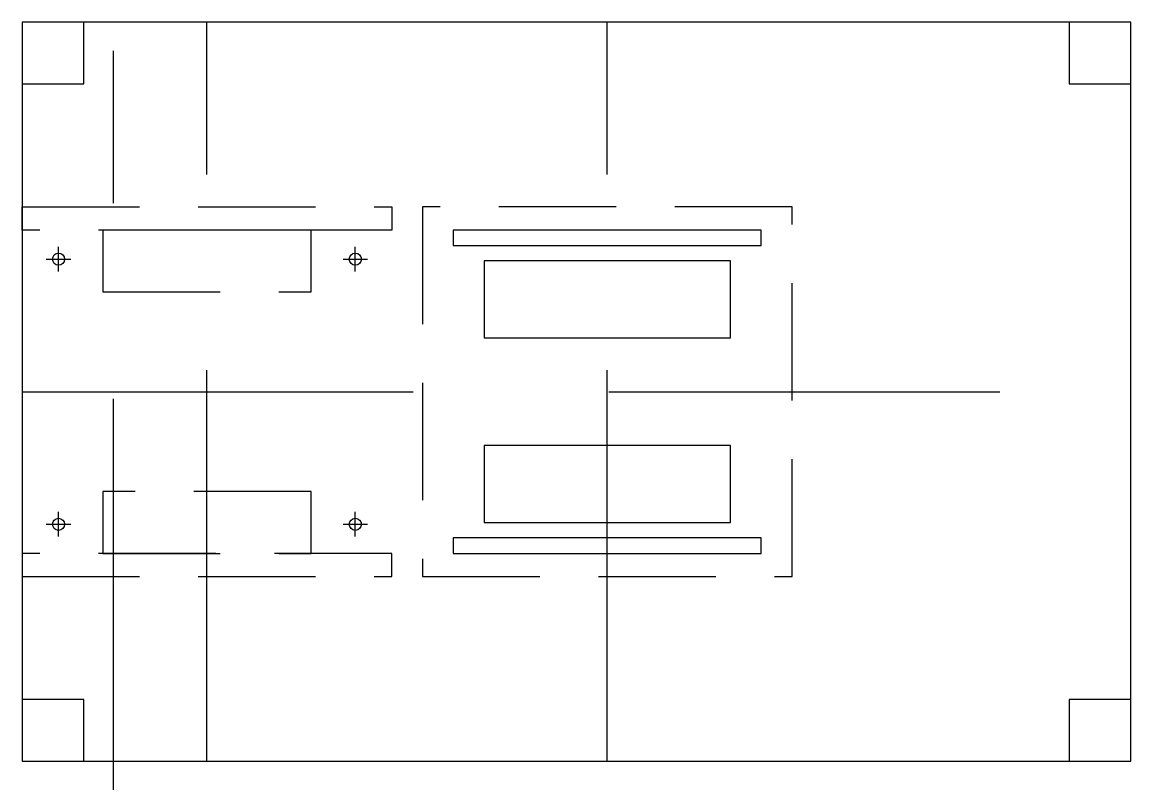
# Model space of a CAD drawing. Header units: inches. Extents: x 0 to 18, y -0.5 to 12.
import ezdxf

# ---------------------------------------------------------------- set-up
doc = ezdxf.new("R2010")
doc.units = ezdxf.units.IN
doc.header["$MEASUREMENT"] = 0
for name, pattern in [('BORDERTINY', [6.6675, 1.905, -0.9525, 1.905, -0.9525, 0, -0.9525]), ('DASHED2', [9.525, 6.35, -3.175]), ('DASHEDTINY', [2.8575, 1.905, -0.9525])]:
    doc.linetypes.add(name, pattern=pattern)
doc.layers.get('0').update_dxf_attribs({"linetype": 'CONTINUOUS', "lineweight": 25})

msp = doc.modelspace()

# ---------------------------------------------------------------- linework, layer by layer
at = {"linetype": 'DASHED2', "lineweight": 25}
for p, q in [((3, 0), (3, 12)), ((9.5, 0), (9.5, 12)), ((1.484, -0.464), (1.484, 11.536)), ((0, 6), (18, 6))]:
    msp.add_line(p, q, dxfattribs=at)
at = {"linetype": 'CONTINUOUS', "lineweight": 25}
for p, q in [((0.591, 7.953), (0.591, 8.353)), ((5.409, 7.953), (5.409, 8.353)), ((0.391, 8.153), (0.791, 8.153)), ((5.209, 8.153), (5.609, 8.153)), ((0.591, 3.647), (0.591, 4.047)), ((5.409, 3.647), (5.409, 4.047)), ((0.391, 3.847), (0.791, 3.847)), ((5.209, 3.847), (5.609, 3.847))]:
    msp.add_line(p, q, dxfattribs=at)
for points in [[(0, 0), (18, 0), (18, 12), (0, 12)], [(0, 11), (1, 11), (1, 12), (0, 12)], [(17, 11), (18, 11), (18, 12), (17, 12)], [(7, 8.375), (12, 8.375), (12, 8.625), (7, 8.625)], [(7.5, 6.875), (11.5, 6.875), (11.5, 8.125), (7.5, 8.125)], [(7.5, 3.875), (11.5, 3.875), (11.5, 5.125), (7.5, 5.125)], [(7, 3.375), (12, 3.375), (12, 3.625), (7, 3.625)], [(0, 0), (1, 0), (1, 1), (0, 1)], [(17, 0), (18, 0), (18, 1), (17, 1)]]:
    msp.add_lwpolyline(points, close=True)
at = {"linetype": 'DASHEDTINY'}
for points in [[(0, 9), (6, 9), (6, 8.625), (0, 8.625)], [(6.5, 3), (12.5, 3), (12.5, 9), (6.5, 9)], [(0, 3), (6, 3), (6, 3.375), (0, 3.375)]]:
    msp.add_lwpolyline(points, close=True, dxfattribs=at)
at = {"linetype": 'BORDERTINY'}
for points in [[(1.307, 7.621), (4.693, 7.621), (4.693, 8.625), (1.307, 8.625)], [(1.307, 3.375), (4.693, 3.375), (4.693, 4.379), (1.307, 4.379)]]:
    msp.add_lwpolyline(points, close=True, dxfattribs=at)
for centre in [(0.591, 8.153), (5.409, 8.153), (0.591, 3.847), (5.409, 3.847)]:
    msp.add_circle(centre, 0.098)

doc.saveas('drawing.dxf')
